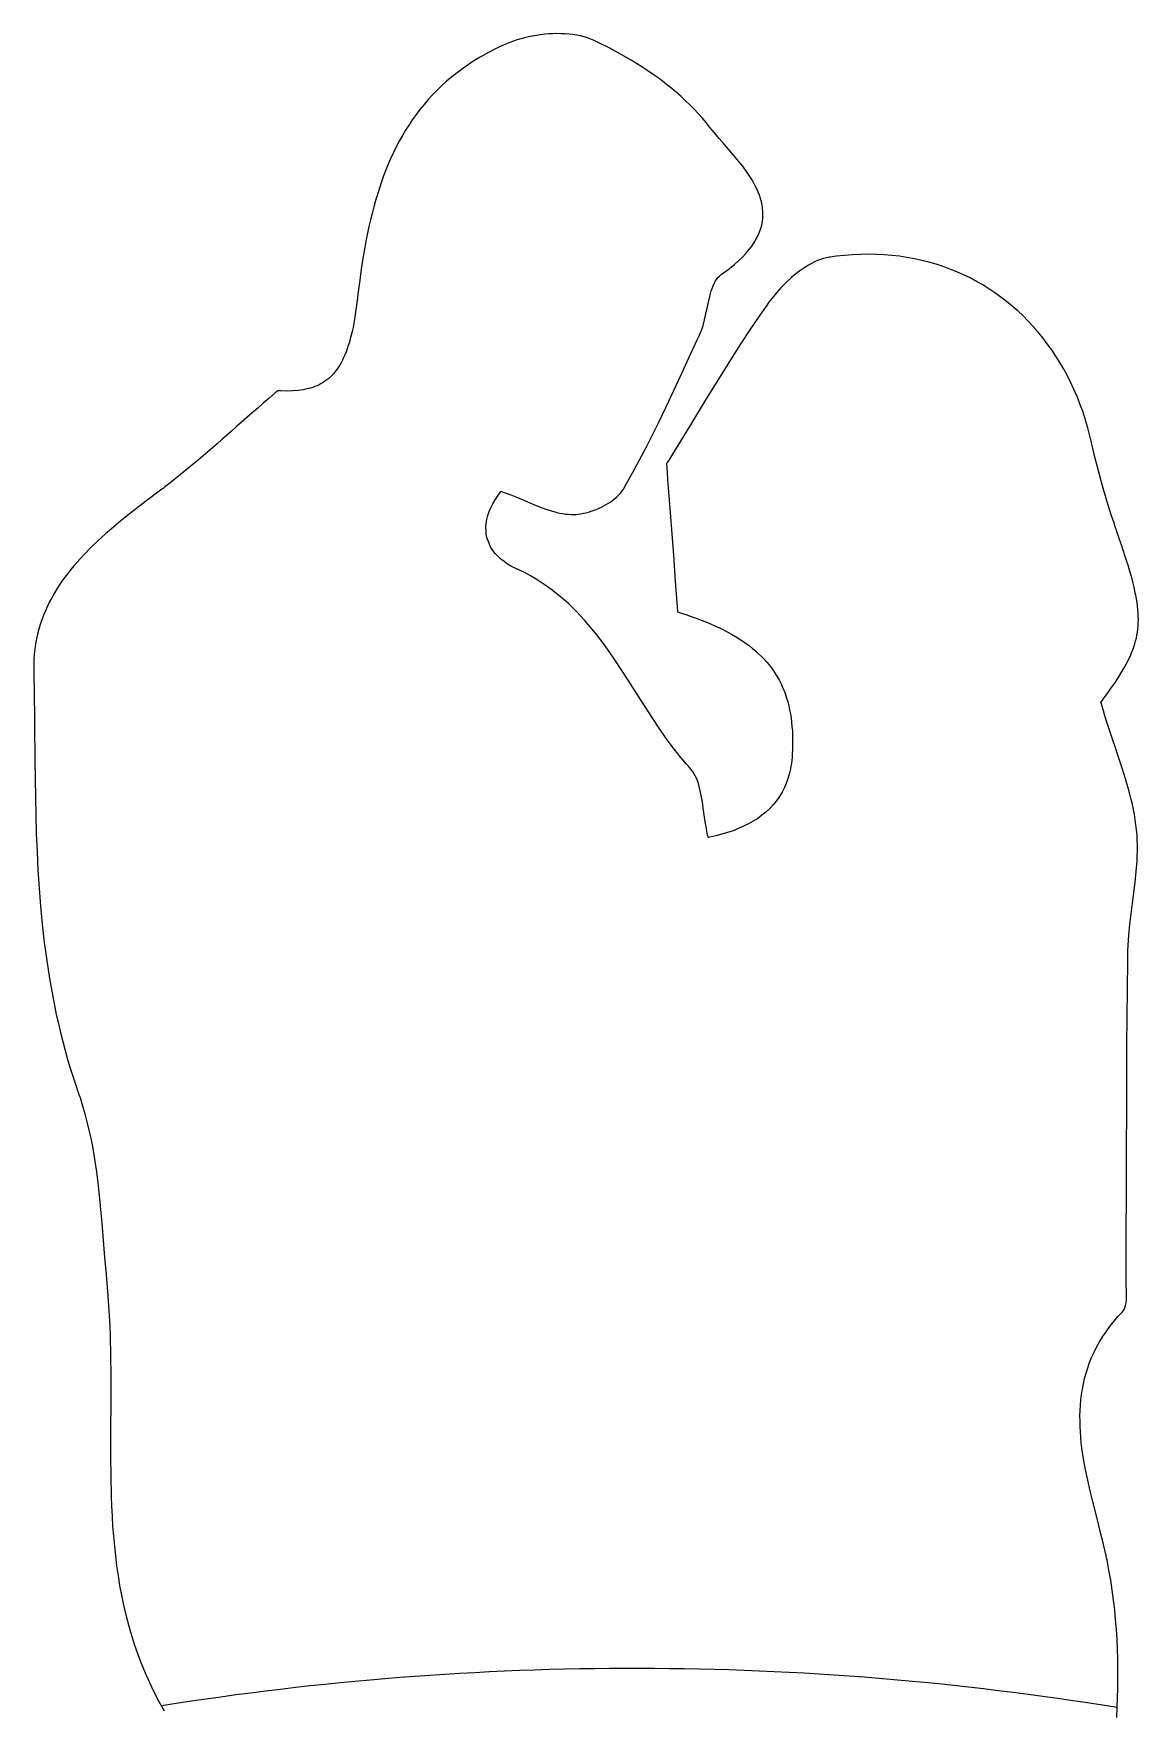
# Model space of a CAD drawing. Header units: inches. Extents: x 16.6 to 31.6, y 130.6 to 153.4.
import ezdxf

# ---------------------------------------------------------------- set-up
doc = ezdxf.new("R2010")
doc.units = ezdxf.units.IN
doc.header["$MEASUREMENT"] = 0
doc.layers.add('_U+56FE_U+5C42 1', color=7, linetype='Continuous')

msp = doc.modelspace()

# ---------------------------------------------------------------- linework, layer by layer
msp.add_arc((24.732, 90.587), 40.671, 80.7276, 99.0609)
at = {"layer": '_U+56FE_U+5C42 1', "lineweight": 0}
msp.add_lwpolyline([(31.278, 130.595), (31.285, 130.727), (31.29, 130.858), (31.293, 130.99), (31.295, 131.122), (31.295, 131.254), (31.293, 131.386), (31.289, 131.519), (31.282, 131.651), (31.274, 131.785), (31.263, 131.918), (31.25, 132.052), (31.234, 132.186), (31.216, 132.32), (31.196, 132.454), (31.172, 132.589), (31.146, 132.725), (31.139, 132.758), (31.136, 132.775), (31.134, 132.784), (31.133, 132.787), (31.133, 132.789), (31.125, 132.823), (31.094, 132.96), (31.06, 133.099), (31.025, 133.239), (30.953, 133.523), (30.918, 133.666), (30.885, 133.811), (30.855, 133.956), (30.829, 134.101), (30.807, 134.247), (30.798, 134.32), (30.791, 134.393), (30.786, 134.466), (30.782, 134.539), (30.78, 134.612), (30.779, 134.685), (30.781, 134.758), (30.785, 134.83), (30.792, 134.903), (30.801, 134.975), (30.812, 135.048), (30.826, 135.12), (30.842, 135.192), (30.862, 135.263), (30.884, 135.335), (30.91, 135.406), (30.938, 135.477), (30.97, 135.547), (31.005, 135.617), (31.044, 135.687), (31.087, 135.756), (31.133, 135.826), (31.183, 135.894), (31.237, 135.962), (31.295, 136.03), (31.357, 136.097), (31.367, 136.109), (31.375, 136.121), (31.383, 136.135), (31.389, 136.15), (31.399, 136.182), (31.406, 136.218), (31.41, 136.256), (31.412, 136.296), (31.411, 136.38), (31.408, 136.463), (31.407, 136.503), (31.407, 136.522), (31.407, 136.527), (31.407, 136.527), (31.407, 136.529), (31.407, 136.535), (31.407, 136.547), (31.407, 136.571), (31.407, 136.666), (31.411, 138.189), (31.413, 138.95), (31.416, 139.712), (31.423, 140.473), (31.428, 140.854), (31.43, 140.949), (31.43, 140.955), (31.43, 140.958), (31.43, 140.959), (31.43, 140.963), (31.43, 140.972), (31.43, 140.99), (31.433, 141.062), (31.443, 141.205), (31.456, 141.349), (31.473, 141.493), (31.492, 141.637), (31.527, 141.924), (31.542, 142.067), (31.553, 142.209), (31.556, 142.28), (31.558, 142.352), (31.558, 142.422), (31.557, 142.493), (31.553, 142.564), (31.547, 142.634), (31.539, 142.702), (31.53, 142.77), (31.518, 142.839), (31.505, 142.907), (31.49, 142.976), (31.474, 143.045), (31.456, 143.114), (31.437, 143.184), (31.396, 143.325), (31.35, 143.47), (31.302, 143.618), (31.251, 143.771), (31.225, 143.849), (31.198, 143.929), (31.172, 144.011), (31.145, 144.094), (31.118, 144.178), (31.092, 144.265), (31.065, 144.353), (31.064, 144.359), (31.063, 144.362), (31.065, 144.365), (31.075, 144.379), (31.095, 144.405), (31.133, 144.457), (31.169, 144.508), (31.204, 144.557), (31.237, 144.604), (31.268, 144.651), (31.298, 144.696), (31.326, 144.741), (31.353, 144.785), (31.378, 144.828), (31.402, 144.87), (31.423, 144.911), (31.444, 144.952), (31.463, 144.993), (31.48, 145.033), (31.496, 145.074), (31.51, 145.114), (31.523, 145.154), (31.534, 145.194), (31.544, 145.234), (31.552, 145.274), (31.558, 145.315), (31.564, 145.356), (31.567, 145.398), (31.57, 145.441), (31.571, 145.484), (31.57, 145.528), (31.568, 145.573), (31.564, 145.619), (31.559, 145.666), (31.553, 145.714), (31.545, 145.764), (31.536, 145.815), (31.525, 145.867), (31.513, 145.922), (31.5, 145.977), (31.485, 146.035), (31.468, 146.095), (31.451, 146.156), (31.432, 146.22), (31.412, 146.285), (31.39, 146.353), (31.367, 146.424), (31.343, 146.497), (31.317, 146.572), (31.29, 146.65), (31.276, 146.69), (31.272, 146.7), (31.271, 146.705), (31.27, 146.708), (31.269, 146.709), (31.267, 146.715), (31.258, 146.74), (31.241, 146.79), (31.208, 146.891), (31.144, 147.093), (31.085, 147.297), (31.03, 147.501), (30.978, 147.707), (30.954, 147.81), (30.942, 147.862), (30.936, 147.888), (30.935, 147.894), (30.934, 147.895), (30.933, 147.899), (30.932, 147.906), (30.929, 147.92), (30.915, 147.975), (30.887, 148.084), (30.855, 148.19), (30.821, 148.295), (30.784, 148.398), (30.744, 148.499), (30.702, 148.597), (30.657, 148.694), (30.61, 148.788), (30.56, 148.88), (30.508, 148.97), (30.453, 149.057), (30.396, 149.143), (30.337, 149.225), (30.276, 149.306), (30.212, 149.384), (30.146, 149.459), (30.078, 149.533), (30.008, 149.603), (29.935, 149.671), (29.861, 149.736), (29.785, 149.799), (29.707, 149.859), (29.627, 149.916), (29.545, 149.971), (29.461, 150.022), (29.376, 150.071), (29.289, 150.117), (29.2, 150.16), (29.109, 150.2), (29.017, 150.237), (28.924, 150.272), (28.829, 150.303), (28.732, 150.331), (28.634, 150.355), (28.535, 150.377), (28.434, 150.396), (28.332, 150.411), (28.229, 150.423), (28.125, 150.431), (28.019, 150.437), (27.913, 150.439), (27.805, 150.437), (27.696, 150.432), (27.586, 150.424), (27.476, 150.412), (27.42, 150.404), (27.392, 150.4), (27.385, 150.399), (27.383, 150.399), (27.381, 150.399), (27.341, 150.391), (27.301, 150.381), (27.261, 150.367), (27.22, 150.352), (27.18, 150.334), (27.14, 150.314), (27.1, 150.292), (27.061, 150.267), (27.021, 150.241), (26.982, 150.214), (26.944, 150.185), (26.906, 150.154), (26.869, 150.123), (26.797, 150.056), (26.729, 149.987), (26.664, 149.915), (26.605, 149.843), (26.577, 149.806), (26.55, 149.77), (26.547, 149.766), (26.545, 149.763), (26.541, 149.758), (26.525, 149.735), (26.493, 149.69), (26.43, 149.598), (26.305, 149.414), (26.183, 149.229), (26.063, 149.042), (25.945, 148.854), (25.713, 148.478), (25.485, 148.102), (25.257, 147.729), (25.2, 147.637), (25.185, 147.614), (25.178, 147.602), (25.175, 147.596), (25.174, 147.594), (25.174, 147.591), (25.177, 147.55), (25.189, 147.385), (25.202, 147.217), (25.215, 147.048), (25.228, 146.877), (25.24, 146.705), (25.267, 146.357), (25.293, 146.006), (25.319, 145.653), (25.323, 145.608), (25.324, 145.597), (25.324, 145.592), (25.324, 145.589), (25.325, 145.588), (25.328, 145.587), (25.365, 145.576), (25.437, 145.552), (25.507, 145.528), (25.576, 145.504), (25.643, 145.478), (25.707, 145.453), (25.77, 145.426), (25.831, 145.4), (25.891, 145.372), (25.948, 145.344), (26.004, 145.315), (26.057, 145.285), (26.109, 145.255), (26.159, 145.224), (26.208, 145.192), (26.254, 145.16), (26.299, 145.126), (26.342, 145.092), (26.384, 145.057), (26.423, 145.021), (26.461, 144.984), (26.498, 144.947), (26.532, 144.908), (26.565, 144.869), (26.596, 144.828), (26.626, 144.787), (26.653, 144.744), (26.68, 144.701), (26.704, 144.657), (26.727, 144.611), (26.748, 144.565), (26.768, 144.517), (26.786, 144.468), (26.803, 144.418), (26.818, 144.367), (26.831, 144.315), (26.843, 144.262), (26.853, 144.207), (26.862, 144.151), (26.87, 144.094), (26.875, 144.036), (26.88, 143.976), (26.882, 143.915), (26.884, 143.853), (26.884, 143.79), (26.882, 143.725), (26.879, 143.658), (26.876, 143.616), (26.872, 143.574), (26.867, 143.533), (26.86, 143.494), (26.853, 143.455), (26.844, 143.417), (26.824, 143.343), (26.8, 143.273), (26.772, 143.207), (26.74, 143.143), (26.704, 143.083), (26.664, 143.026), (26.62, 142.973), (26.573, 142.922), (26.522, 142.874), (26.468, 142.83), (26.411, 142.788), (26.351, 142.749), (26.287, 142.713), (26.22, 142.68), (26.151, 142.649), (26.078, 142.621), (26.003, 142.595), (25.926, 142.572), (25.845, 142.552), (25.763, 142.534), (25.742, 142.529), (25.74, 142.529), (25.739, 142.531), (25.739, 142.534), (25.737, 142.539), (25.732, 142.562), (25.714, 142.652), (25.699, 142.743), (25.673, 142.925), (25.66, 143.013), (25.646, 143.099), (25.628, 143.181), (25.618, 143.22), (25.606, 143.259), (25.593, 143.296), (25.579, 143.331), (25.563, 143.365), (25.546, 143.397), (25.526, 143.427), (25.505, 143.456), (25.493, 143.469), (25.492, 143.47), (25.492, 143.471), (25.49, 143.472), (25.484, 143.479), (25.471, 143.494), (25.446, 143.523), (25.396, 143.581), (25.347, 143.64), (25.253, 143.762), (25.162, 143.886), (25.073, 144.013), (24.988, 144.141), (24.82, 144.402), (24.654, 144.664), (24.569, 144.794), (24.484, 144.923), (24.396, 145.051), (24.305, 145.176), (24.212, 145.298), (24.163, 145.358), (24.114, 145.417), (24.063, 145.475), (24.011, 145.532), (23.958, 145.588), (23.904, 145.642), (23.848, 145.696), (23.79, 145.748), (23.731, 145.799), (23.67, 145.849), (23.607, 145.897), (23.543, 145.943), (23.476, 145.988), (23.408, 146.031), (23.338, 146.072), (23.265, 146.112), (23.19, 146.149), (23.152, 146.168), (23.142, 146.172), (23.138, 146.174), (23.13, 146.177), (23.073, 146.206), (23.02, 146.237), (22.972, 146.27), (22.928, 146.305), (22.888, 146.342), (22.852, 146.381), (22.821, 146.421), (22.794, 146.463), (22.772, 146.506), (22.754, 146.551), (22.74, 146.597), (22.731, 146.644), (22.727, 146.692), (22.726, 146.742), (22.731, 146.792), (22.739, 146.843), (22.753, 146.895), (22.771, 146.948), (22.793, 147.001), (22.82, 147.055), (22.852, 147.11), (22.888, 147.164), (22.929, 147.219), (22.932, 147.223), (22.933, 147.224), (22.934, 147.224), (22.94, 147.222), (22.952, 147.217), (22.975, 147.209), (23.065, 147.174), (23.153, 147.138), (23.239, 147.102), (23.323, 147.067), (23.406, 147.032), (23.487, 147.001), (23.567, 146.972), (23.647, 146.948), (23.686, 146.938), (23.725, 146.929), (23.764, 146.922), (23.803, 146.916), (23.842, 146.912), (23.881, 146.91), (23.891, 146.909), (23.9, 146.909), (23.915, 146.909), (23.947, 146.911), (23.98, 146.914), (24.013, 146.919), (24.048, 146.926), (24.082, 146.934), (24.117, 146.943), (24.152, 146.954), (24.222, 146.979), (24.291, 147.009), (24.356, 147.044), (24.388, 147.063), (24.418, 147.083), (24.447, 147.103), (24.474, 147.125), (24.5, 147.147), (24.524, 147.17), (24.546, 147.193), (24.565, 147.217), (24.583, 147.242), (24.59, 147.254), (24.592, 147.257), (24.598, 147.267), (24.611, 147.289), (24.709, 147.464), (24.805, 147.641), (24.898, 147.82), (24.989, 147.999), (25.078, 148.18), (25.166, 148.362), (25.337, 148.727), (25.506, 149.094), (25.59, 149.277), (25.611, 149.323), (25.621, 149.346), (25.627, 149.357), (25.628, 149.36), (25.629, 149.361), (25.63, 149.364), (25.644, 149.398), (25.658, 149.434), (25.67, 149.472), (25.691, 149.549), (25.709, 149.629), (25.726, 149.71), (25.743, 149.79), (25.76, 149.868), (25.77, 149.905), (25.781, 149.941), (25.792, 149.976), (25.805, 150.009), (25.819, 150.041), (25.835, 150.07), (25.852, 150.097), (25.871, 150.122), (25.891, 150.144), (25.914, 150.163), (25.918, 150.165), (25.92, 150.167), (25.929, 150.173), (25.965, 150.199), (25.999, 150.224), (26.032, 150.25), (26.094, 150.301), (26.151, 150.351), (26.203, 150.401), (26.25, 150.451), (26.292, 150.5), (26.33, 150.549), (26.363, 150.598), (26.391, 150.646), (26.416, 150.693), (26.436, 150.741), (26.452, 150.788), (26.465, 150.835), (26.474, 150.881), (26.48, 150.927), (26.482, 150.973), (26.481, 151.018), (26.477, 151.063), (26.47, 151.108), (26.461, 151.152), (26.449, 151.196), (26.434, 151.24), (26.417, 151.283), (26.398, 151.326), (26.377, 151.369), (26.354, 151.411), (26.33, 151.453), (26.304, 151.495), (26.276, 151.536), (26.217, 151.618), (26.155, 151.699), (26.089, 151.778), (25.955, 151.933), (25.889, 152.009), (25.824, 152.084), (25.763, 152.158), (25.735, 152.194), (25.71, 152.225), (25.658, 152.287), (25.604, 152.347), (25.549, 152.407), (25.491, 152.465), (25.432, 152.522), (25.371, 152.577), (25.309, 152.632), (25.245, 152.685), (25.18, 152.738), (25.114, 152.789), (25.047, 152.839), (24.978, 152.887), (24.909, 152.935), (24.839, 152.981), (24.768, 153.026), (24.696, 153.07), (24.551, 153.154), (24.405, 153.233), (24.258, 153.308), (24.222, 153.325), (24.204, 153.334), (24.194, 153.339), (24.15, 153.357), (24.104, 153.373), (24.057, 153.387), (24.008, 153.4), (23.957, 153.41), (23.906, 153.418), (23.853, 153.424), (23.799, 153.428), (23.744, 153.43), (23.689, 153.431), (23.634, 153.429), (23.578, 153.427), (23.523, 153.422), (23.467, 153.416), (23.412, 153.408), (23.357, 153.398), (23.303, 153.387), (23.25, 153.375), (23.198, 153.361), (23.148, 153.346), (23.098, 153.33), (23.051, 153.312), (23.005, 153.293), (22.911, 153.25), (22.819, 153.205), (22.731, 153.159), (22.646, 153.111), (22.564, 153.061), (22.484, 153.009), (22.408, 152.955), (22.334, 152.9), (22.262, 152.844), (22.193, 152.785), (22.127, 152.726), (22.064, 152.664), (22.002, 152.601), (21.943, 152.537), (21.887, 152.471), (21.832, 152.404), (21.78, 152.336), (21.73, 152.266), (21.683, 152.195), (21.637, 152.122), (21.593, 152.049), (21.551, 151.974), (21.511, 151.898), (21.473, 151.821), (21.437, 151.742), (21.402, 151.663), (21.37, 151.582), (21.338, 151.501), (21.309, 151.419), (21.281, 151.335), (21.254, 151.251), (21.228, 151.166), (21.205, 151.08), (21.182, 150.993), (21.16, 150.905), (21.14, 150.817), (21.103, 150.638), (21.07, 150.456), (21.041, 150.272), (21.015, 150.086), (20.991, 149.898), (20.986, 149.85), (20.985, 149.841), (20.984, 149.832), (20.982, 149.815), (20.973, 149.748), (20.964, 149.683), (20.955, 149.621), (20.945, 149.56), (20.935, 149.503), (20.924, 149.447), (20.912, 149.393), (20.9, 149.342), (20.887, 149.292), (20.874, 149.245), (20.86, 149.2), (20.845, 149.156), (20.83, 149.115), (20.814, 149.075), (20.797, 149.038), (20.78, 149.002), (20.762, 148.968), (20.744, 148.935), (20.724, 148.905), (20.704, 148.876), (20.684, 148.848), (20.662, 148.823), (20.64, 148.798), (20.617, 148.776), (20.594, 148.755), (20.569, 148.735), (20.544, 148.716), (20.518, 148.699), (20.492, 148.684), (20.464, 148.67), (20.436, 148.656), (20.407, 148.645), (20.377, 148.634), (20.346, 148.624), (20.314, 148.616), (20.248, 148.602), (20.178, 148.593), (20.105, 148.587), (20.028, 148.584), (19.948, 148.585), (19.906, 148.586), (19.903, 148.587), (19.901, 148.585), (19.896, 148.581), (19.886, 148.572), (19.865, 148.555), (19.785, 148.486), (19.708, 148.419), (19.632, 148.352), (19.558, 148.288), (19.485, 148.224), (19.414, 148.162), (19.345, 148.101), (19.277, 148.041), (19.21, 147.982), (19.145, 147.925), (19.08, 147.868), (18.954, 147.758), (18.83, 147.652), (18.708, 147.549), (18.586, 147.45), (18.465, 147.353), (18.404, 147.306), (18.373, 147.283), (18.358, 147.271), (18.354, 147.268), (18.348, 147.263), (18.334, 147.253), (18.112, 147.085), (17.891, 146.914), (17.782, 146.826), (17.675, 146.738), (17.57, 146.647), (17.468, 146.555), (17.37, 146.461), (17.275, 146.364), (17.184, 146.265), (17.14, 146.214), (17.097, 146.163), (17.056, 146.11), (17.016, 146.058), (16.978, 146.004), (16.941, 145.949), (16.905, 145.894), (16.872, 145.838), (16.839, 145.781), (16.809, 145.723), (16.78, 145.664), (16.753, 145.604), (16.728, 145.543), (16.705, 145.481), (16.684, 145.417), (16.665, 145.353), (16.648, 145.288), (16.633, 145.221), (16.621, 145.154), (16.611, 145.085), (16.603, 145.015), (16.598, 144.943), (16.595, 144.871), (16.595, 144.797), (16.595, 144.787), (16.595, 144.782), (16.595, 144.775), (16.596, 144.744), (16.597, 144.682), (16.599, 144.559), (16.605, 144.065), (16.61, 143.571), (16.617, 143.077), (16.623, 142.83), (16.63, 142.583), (16.64, 142.336), (16.653, 142.089), (16.668, 141.843), (16.688, 141.597), (16.711, 141.351), (16.738, 141.105), (16.771, 140.86), (16.789, 140.737), (16.809, 140.615), (16.83, 140.493), (16.852, 140.371), (16.876, 140.248), (16.901, 140.127), (16.929, 140.005), (16.957, 139.883), (16.988, 139.761), (17.02, 139.64), (17.055, 139.519), (17.091, 139.398), (17.129, 139.277), (17.169, 139.156), (17.19, 139.095), (17.195, 139.08), (17.198, 139.073), (17.199, 139.069), (17.2, 139.067), (17.204, 139.053), (17.223, 139), (17.257, 138.891), (17.288, 138.782), (17.317, 138.672), (17.344, 138.561), (17.368, 138.449), (17.39, 138.336), (17.41, 138.223), (17.428, 138.109), (17.445, 137.994), (17.46, 137.879), (17.474, 137.763), (17.498, 137.531), (17.519, 137.298), (17.556, 136.832), (17.575, 136.6), (17.585, 136.484), (17.591, 136.427), (17.592, 136.412), (17.592, 136.41), (17.593, 136.406), (17.594, 136.397), (17.595, 136.38), (17.601, 136.313), (17.611, 136.178), (17.619, 136.042), (17.626, 135.907), (17.631, 135.771), (17.638, 135.499), (17.64, 135.227), (17.637, 134.137), (17.639, 133.866), (17.645, 133.594), (17.65, 133.459), (17.657, 133.323), (17.665, 133.188), (17.676, 133.053), (17.688, 132.919), (17.702, 132.784), (17.719, 132.65), (17.738, 132.516), (17.76, 132.383), (17.785, 132.25), (17.812, 132.117), (17.843, 131.984), (17.878, 131.852), (17.915, 131.721), (17.957, 131.589), (18.002, 131.459), (18.051, 131.328), (18.105, 131.199), (18.163, 131.069), (18.225, 130.94), (18.293, 130.812), (18.365, 130.684)], dxfattribs=at)

doc.saveas('drawing.dxf')
